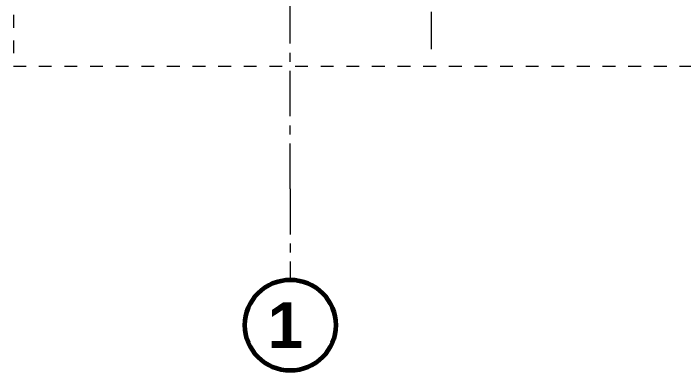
# Model space of a CAD drawing. Header units: inches. Extents: x -19 to 5698, y -728 to 92.
# Drawn here: x 283.77 to 291.15, y 1.05 to 4.98 of the extents above; entities that cross this region are included whole.
import ezdxf

# ---------------------------------------------------------------- set-up
doc = ezdxf.new("R2010")
doc.units = ezdxf.units.IN
doc.header["$MEASUREMENT"] = 0
doc.linetypes.add('Punto & Raya', pattern=[0.65, 0.5, -0.075, 0, -0.075])
doc.linetypes.add('Rayas', pattern=[0.282222, 0.141111, -0.141111])
for name, color, linetype in [('02 _ ARQ _ ALB _ Ejes Generales', 251, 'Continuous'), ('08 _ STR _ EXT _ 07 Losa Aligerada', 7, 'Continuous'), ('Dibujo 2D - General', 7, 'Continuous')]:
    doc.layers.add(name, color=color, linetype=linetype)
doc.styles.add('Estilo_Generado_1', font='swisseb.ttf')

msp = doc.modelspace()

# ---------------------------------------------------------------- linework, layer by layer
at = {"layer": '02 _ ARQ _ ALB _ Ejes Generales', "color": 251, "linetype": 'Punto & Raya', "lineweight": 13, "true_color": 0x636466}
for q in [(286.82, 44.9), (286.82, 2.05)]:
    msp.add_line((286.82, 3.05), q, dxfattribs=at)
at = {"layer": '02 _ ARQ _ ALB _ Ejes Generales', "color": 7, "linetype": 'Continuous', "lineweight": 60}
msp.add_circle((286.82, 1.55), 0.5, dxfattribs=at)
at = {"layer": '08 _ STR _ EXT _ 07 Losa Aligerada', "color": 7, "linetype": 'Rayas', "lineweight": 18, "flags": 128}
msp.add_lwpolyline([(283.7702, 20.4887), (283.7702, 4.4), (295.2587, 4.4), (295.2587, 4.6), (294.9123, 4.6), (294.9123, 6.35), (285.72, 6.35), (285.72, 20.0845), (283.9702, 20.0845), (283.9702, 20.4887)], close=True, dxfattribs=at)
at = {"layer": 'Dibujo 2D - General', "color": 7, "linetype": 'Punto & Raya', "lineweight": 13}
msp.add_lwpolyline([(288.37, 9.0005), (288.37, 4.5898)], dxfattribs=at)

# ---------------------------------------------------------------- texts
at = {"layer": '02 _ ARQ _ ALB _ Ejes Generales', "color": 7, "lineweight": 30, "insert": (286.5709, 1.8), "char_height": 0.5, "attachment_point": 1, "style": 'Estilo_Generado_1'}
msp.add_mtext('\\A1;{\\pql;\\pt0;\\fSwis721 Ex BT|b1|i0|c0|p34;1}', dxfattribs=at)

doc.saveas('drawing.dxf')
